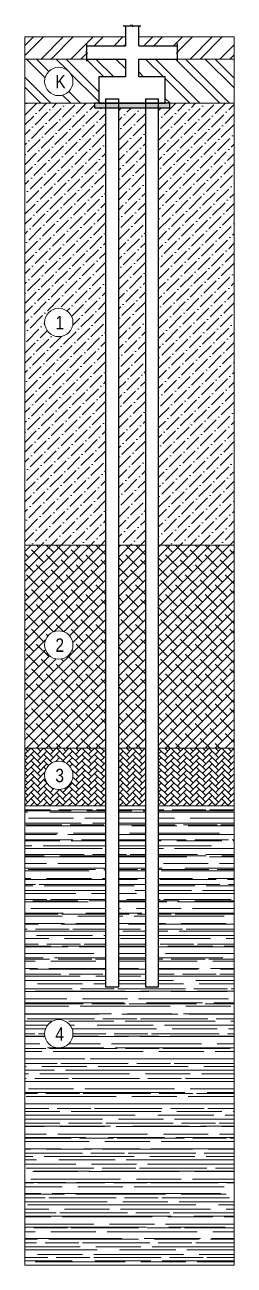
# Model space of a CAD drawing. Extents: x -79995 to 347433, y -157641 to 104789.
# Drawn here: x 132480 to 137212, y -47339 to -19263 of the extents above; entities that cross this region are included whole.
import ezdxf

# ---------------------------------------------------------------- set-up
doc = ezdxf.new("R2010")
doc.units = 0
for name, color, linetype, lineweight in [('00-DAM', 3, 'CONTINUOUS', 9), ('TEXT NHỎ KC Dim - Ghi chú', 3, 'CONTINUOUS', 18), ('Wipout', 211, 'CONTINUOUS', 0)]:
    doc.layers.add(name, color=color, linetype=linetype, lineweight=lineweight)
doc.layers.add('TEXT', color=7, linetype='CONTINUOUS')
doc.styles.add('HELVECONDENSE', font='')
doc.styles.get('HELVECONDENSE').set_extended_font_data('VNI-Helve-Condense')

msp = doc.modelspace()

# ---------------------------------------------------------------- hatches: boundary and pattern name
at = {"layer": 'TEXT'}
msp.add_hatch(color=7, dxfattribs=at).paths.add_polyline_path([(134054.665, -21039.074), (134054.665, -21139.074), (135754.665, -21139.074), (135754.665, -21039.074), (134054.665, -21039.074)])
at = {"layer": 'TEXT NHỎ KC Dim - Ghi chú'}
h = msp.add_hatch(dxfattribs=at)
h.set_pattern_fill('ANSI32', color=256, scale=50)
h.paths.add_polyline_path([(133879.255, -20039.074), (133879.255, -19919.074), (133899.255, -19899.074), (133859.255, -19879.074), (133879.255, -19859.074), (133879.255, -19739.074), (134754.665, -19739.074), (134754.665, -19539.074), (132480.402, -19539.074), (132480.402, -20039.074)])
h.paths.add_polyline_path([(137212.122, -19539.074), (135054.665, -19539.074), (135054.665, -19739.074), (135930.074, -19739.074), (135930.074, -19859.074), (135950.074, -19879.074), (135910.074, -19899.074), (135930.074, -19919.074), (135930.074, -20039.074), (137212.122, -20039.074)])
h = msp.add_hatch(dxfattribs=at)
h.set_pattern_fill('ANSI32', color=256, scale=50, angle=90, style=0)
h.paths.add_polyline_path([(132480.402, -20039.074), (132480.402, -21039.074), (134154.665, -21039.074), (134154.665, -20439.074), (134754.665, -20439.074), (134754.665, -20039.074), (133879.255, -20039.074)])
h.paths.add_polyline_path([(137212.122, -20039.074), (135930.074, -20039.074), (135054.665, -20039.074), (135054.665, -20439.074), (135654.665, -20439.074), (135654.665, -21039.074), (135754.665, -21039.074), (137212.122, -21039.074)])
edge = h.paths.add_edge_path(flags=16)
edge.add_arc((133247.645, -20545.893), 320.637, 0, 360)
h = msp.add_hatch(dxfattribs=at)
h.set_pattern_fill('ANSI36', color=256, scale=50, style=0)
h.paths.add_polyline_path([(132480.402, -31039.074), (134304.665, -31039.074), (134304.665, -21139.074), (134054.665, -21139.074), (134054.665, -21039.074), (132480.402, -21039.074)])
h.paths.add_polyline_path([(137212.122, -21039.074), (135754.665, -21039.074), (135754.665, -21139.074), (135504.665, -21139.074), (135504.665, -31039.074), (137212.122, -31039.074)])
h.paths.add_polyline_path([(135204.665, -21139.074), (134604.665, -21139.074), (134604.665, -31039.074), (135204.665, -31039.074)])
edge = h.paths.add_edge_path(flags=16)
edge.add_arc((133247.645, -26000.915), 320.637, 0, 360)
h = msp.add_hatch(dxfattribs=at)
h.set_pattern_fill('ANSI38', color=256, scale=50, style=0)
h.paths.add_polyline_path([(132480.402, -35639.074), (134304.665, -35639.074), (134304.665, -31039.074), (132480.402, -31039.074)])
h.paths.add_polyline_path([(137212.122, -31039.074), (135504.665, -31039.074), (135504.665, -35639.074), (137212.122, -35639.074)])
h.paths.add_polyline_path([(134604.665, -35639.074), (135204.665, -35639.074), (135204.665, -31039.074), (134604.665, -31039.074)])
edge = h.paths.add_edge_path(flags=16)
edge.add_arc((133247.645, -33300.915), 320.637, 0, 360)
h = msp.add_hatch(dxfattribs=at)
h.set_pattern_fill('AR-HBONE', color=256, style=0)
h.paths.add_polyline_path([(132480.402, -36939.074), (134304.665, -36939.074), (134304.665, -35639.074), (132480.402, -35639.074)])
h.paths.add_polyline_path([(135504.665, -35639.074), (135504.665, -36939.074), (137212.122, -36939.074), (137212.122, -35639.074)])
h.paths.add_polyline_path([(135204.665, -35639.074), (134604.665, -35639.074), (134604.665, -36939.074), (135204.665, -36939.074)])
edge = h.paths.add_edge_path(flags=16)
edge.add_arc((133247.645, -36250.915), 320.637, 0, 360)
h = msp.add_hatch(dxfattribs=at)
h.set_pattern_fill('AR-RROOF', color=256, scale=10, style=0)
h.paths.add_polyline_path([(132480.402, -36939.074), (132480.402, -47339.074), (137212.122, -47339.074), (137212.122, -36939.074), (135504.665, -36939.074), (135504.665, -41039.074), (135204.665, -41039.074), (135204.665, -36939.074), (134604.665, -36939.074), (134604.665, -41039.074), (134304.665, -41039.074), (134304.665, -36939.074)])
edge = h.paths.add_edge_path(flags=16)
edge.add_arc((133247.645, -42100.915), 320.637, 0, 360)

# ---------------------------------------------------------------- linework, layer by layer
at = {"layer": '00-DAM'}
for p, q in [((132480.402, -19539.074), (134754.665, -19539.074)), ((135054.665, -19539.074), (137212.122, -19539.074)), ((132480.402, -20039.074), (133879.255, -20039.074)), ((135930.074, -20039.074), (137212.122, -20039.074)), ((132480.402, -21039.074), (137212.122, -21039.074)), ((132480.402, -31039.074), (134304.665, -31039.074)), ((134604.665, -31039.074), (135204.665, -31039.074)), ((135504.665, -31039.074), (137212.122, -31039.074)), ((132480.402, -35639.074), (134304.665, -35639.074)), ((134604.665, -35639.074), (135204.665, -35639.074)), ((135504.665, -35639.074), (137212.122, -35639.074)), ((132480.402, -36939.074), (134304.665, -36939.074)), ((134604.665, -36939.074), (135204.665, -36939.074)), ((135504.665, -36939.074), (137212.122, -36939.074)), ((132480.402, -47339.074), (137212.122, -47339.074))]:
    msp.add_line(p, q, dxfattribs=at)
at = {"layer": 'TEXT', "color": 7}
for p, q in [((134704.665, -19283.24), (134874.665, -19283.24)), ((134754.665, -19283.24), (134754.665, -19739.074)), ((134874.665, -19283.24), (134894.665, -19263.24)), ((134894.665, -19263.24), (134914.665, -19303.24)), ((134914.665, -19303.24), (134934.665, -19283.24)), ((134934.665, -19283.24), (135104.665, -19283.24)), ((135054.665, -19739.074), (135054.665, -19283.24)), ((133859.255, -19879.074), (133879.255, -19859.074)), ((133899.255, -19899.074), (133859.255, -19879.074)), ((133879.255, -19859.074), (133879.255, -19689.074)), ((133879.255, -19739.074), (134754.665, -19739.074)), ((133879.255, -19919.074), (133899.255, -19899.074)), ((133879.255, -20089.074), (133879.255, -19919.074)), ((135054.665, -19739.074), (135930.074, -19739.074)), ((135910.074, -19899.074), (135950.074, -19879.074)), ((135930.074, -19919.074), (135910.074, -19899.074)), ((135930.074, -19859.074), (135930.074, -19689.074)), ((135950.074, -19879.074), (135930.074, -19859.074)), ((135930.074, -20089.074), (135930.074, -19919.074)), ((133879.255, -20039.074), (134754.665, -20039.074)), ((134754.665, -20039.074), (134754.665, -20439.074)), ((135054.665, -20439.074), (135054.665, -20039.074)), ((135054.665, -20039.074), (135930.074, -20039.074)), ((134754.665, -20439.074), (134154.665, -20439.074)), ((134154.665, -20439.074), (134154.665, -21039.074)), ((135654.665, -20439.074), (135054.665, -20439.074)), ((135654.665, -21039.074), (135654.665, -20439.074)), ((134154.665, -21039.074), (135654.665, -21039.074))]:
    msp.add_line(p, q, dxfattribs=at)
at = {"layer": 'TEXT', "color": 3}
for p, q in [((134304.665, -20939.074), (134604.665, -20939.074)), ((134304.665, -20939.074), (134304.665, -41039.074)), ((134604.665, -41039.074), (134604.665, -20939.074)), ((135204.665, -20939.074), (135504.665, -20939.074)), ((135204.665, -20939.074), (135204.665, -41039.074)), ((135504.665, -41039.074), (135504.665, -20939.074)), ((134304.665, -41039.074), (134604.665, -41039.074)), ((135204.665, -41039.074), (135504.665, -41039.074))]:
    msp.add_line(p, q, dxfattribs=at)
at = {"layer": 'TEXT', "color": 7}
msp.add_lwpolyline([(134054.665, -21039.074), (134054.665, -21139.074), (135754.665, -21139.074), (135754.665, -21039.074), (134054.665, -21039.074)], dxfattribs=at)
at = {"layer": 'TEXT NHỎ KC Dim - Ghi chú'}
for centre in [(133247.645, -20545.893), (133247.645, -26000.915), (133247.645, -33300.915), (133247.645, -36250.915), (133247.645, -42100.915)]:
    msp.add_circle(centre, 320.637, dxfattribs=at)
at = {"layer": 'Wipout'}
for p, q in [((132480.402, -19539.074), (132480.402, -47339.074)), ((137212.122, -19539.074), (137212.122, -47339.074))]:
    msp.add_line(p, q, dxfattribs=at)

# ---------------------------------------------------------------- texts
at = {"layer": 'TEXT NHỎ KC Dim - Ghi chú', "char_height": 303.194, "attachment_point": 1, "style": 'HELVECONDENSE'}
for s, insert in [('K', (133171.408, -20397.616)), ('1', (133171.408, -25852.637)), ('2', (133171.408, -33152.637)), ('3', (133171.408, -36102.637)), ('4', (133171.408, -41952.637))]:
    msp.add_mtext_dynamic_manual_height_columns(s, width=15104.25374, gutter_width=1515.972, heights=[0], dxfattribs=dict(at, insert=insert))

doc.saveas('drawing.dxf')
